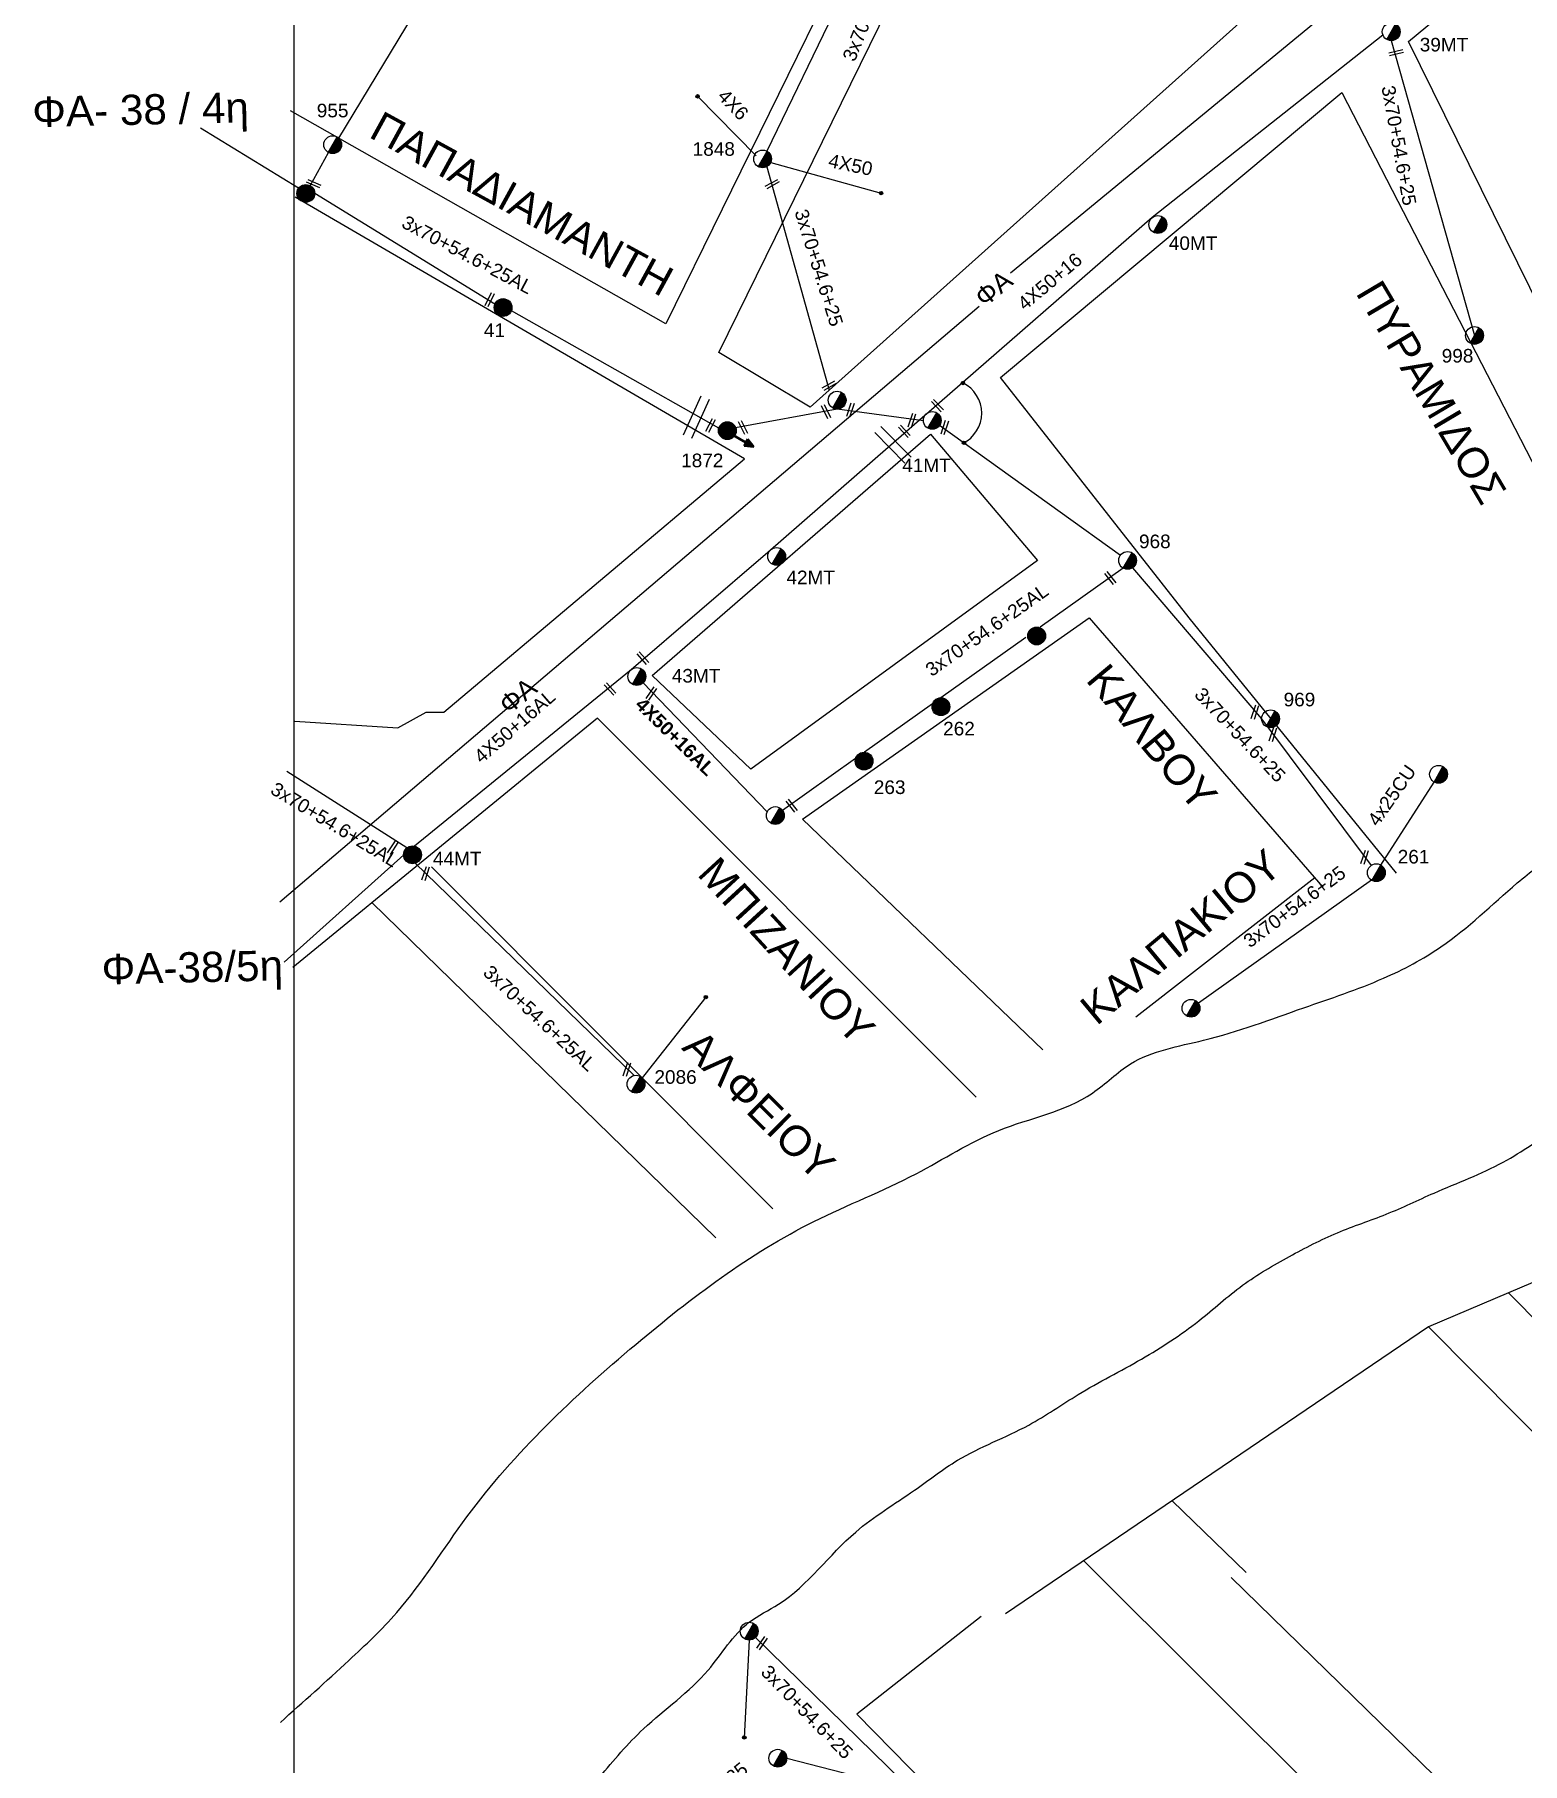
# Model space of a CAD drawing. Header units: millimetres. Extents: x -2449 to 2989, y 8 to 1056.
# Drawn here: x 4.5 to 201.5, y 583 to 811.9 of the extents above; entities that cross this region are included whole.
import ezdxf

# ---------------------------------------------------------------- set-up
doc = ezdxf.new("R2010")
doc.units = ezdxf.units.MM
doc.linetypes.add('DASHED', pattern=[19.05, 12.7, -6.35])
for name, color, linetype in [('Άγνωστα', 7, 'Continuous'), ('Γυμνά εναέρια ΧΤ και ΦΟΠ (3Φ)   4x50+16AL', 7, 'Continuous'), ('Επίτονοι', 7, 'Continuous'), ('Επιγραφές - Σχήματα', 7, 'Continuous'), ('Κάμερα', 7, 'Continuous'), ('Καλώδια ΧΤ   4x25CU', 7, 'DASHED'), ('Μηχανική τομή', 7, 'Continuous'), ('Στύλος Ξύλινος', 7, 'Continuous'), ('Στύλος Ξύλινος @ 1', 7, 'Continuous'), ('Στύλος ΦΜ', 7, 'Continuous'), ('Στύλος ΦΜ @ 1', 7, 'Continuous'), ('Συνδέσεις', 7, 'Continuous'), ('Συνεστραμμένα ΧΤ   3x70+54.6+25 AL', 7, 'SYN_LINE'), ('Τομή', 7, 'Continuous'), ('Υπόβαθρο ΔΕΗ', 7, 'Continuous')]:
    doc.layers.add(name, color=color, linetype=linetype)
doc.styles.add('arial', font='arial.ttf')
doc.styles.get("Standard").update_dxf_attribs({"font": 'arial.ttf'})
doc.linetypes.add('SYN_LINE', pattern='A,0.5,-0.0001,["/\\/\\/\\/",Standard,S=0.1,R=0,X=0,Y=-0.05],-0.25', length=0.7501)

# ---------------------------------------------------------------- blocks, each defined once
blk = doc.blocks.new('ΥΠΑΡΧΩΝ ΤΣΙΜΕΝΤΕΝΙΟΣ ΣΤΥΛΟΣ')
at = {"layer": 'Στύλος ΦΜ'}
blk.add_hatch(color=7, dxfattribs=at).paths.add_polyline_path([(-1.29, -2.28, 0.574793), (2.62, 0, 0.268822), (1.3, 2.27)])
at = {"layer": 'Στύλος ΦΜ', "color": 7}
blk.add_line((-1.29, -2.28), (1.3, 2.27), dxfattribs=at)
blk.add_circle((0, 0), 2.62, dxfattribs=at)
at = {"layer": 'Στύλος ΦΜ', "flags": 4}
for tag, p in [('ΑΡΙΘΜΟΣ', (-4.68, 8.05)), ('ΤΥΠΟΣ', (-4.91, 3.03))]:
    blk.add_attdef(tag, p, '', height=4, dxfattribs=at)
blk = doc.blocks.new('ΥΠΑΡΧΩΝ ΞΥΛΙΝΟΣ ΣΤΥΛΟΣ')
at = {"layer": 'Στύλος Ξύλινος'}
h = blk.add_hatch(color=7, dxfattribs=at)
h.paths.add_polyline_path([(-2.62, 0, 0.270008), (-1.29, -2.28), (1.3, 2.27, 0.576266)])
h.paths.add_polyline_path([(-1.29, -2.28, 0.574793), (2.62, 0, 0.268822), (1.3, 2.27)])
at = {"layer": 'Στύλος Ξύλινος', "color": 7}
blk.add_line((-1.29, -2.28), (1.3, 2.27), dxfattribs=at)
blk.add_circle((0, 0), 2.62, dxfattribs=at)
at = {"layer": 'Στύλος Ξύλινος', "flags": 4}
for tag, p in [('ΑΡΙΘΜΟΣ', (-4.91, 8.6)), ('ΤΥΠΟΣ', (-4.85, 3.39))]:
    blk.add_attdef(tag, p, '', height=4, dxfattribs=at)
blk = doc.blocks.new('ΜΗΧΑΝΙΚΗ ΤΟΜΗ')
at = {"layer": 'Μηχανική τομή', "ltscale": 40}
for p, q in [((-1.89, 0.78), (1.89, 0.78)), ((1.89, 0), (-1.89, 0))]:
    blk.add_line(p, q, dxfattribs=at)
blk = doc.blocks.new('ΤΟΜΗ')
at = {"layer": 'Τομή', "ltscale": 40}
for p, q in [((-5.68, 0), (5.68, 0)), ((5.68, -2.33), (-5.68, -2.33))]:
    blk.add_line(p, q, dxfattribs=at)
blk = doc.blocks.new('_ΣΥΝΔΕΣΗ')
at = {"layer": 'Συνδέσεις', "linetype": 'SYN_LINE', "ltscale": 40}
blk.add_hatch(color=256, dxfattribs=at).paths.add_polyline_path([(0.5, -0.01, 1), (-0.5, -0.01, 1)])
at = {"layer": 'Συνδέσεις'}
blk.add_circle((0, -0.01), 0.5, dxfattribs=at)
blk = doc.blocks.new('ΕΠΙΤΟΝΟΣ')
at = {"layer": 'Επίτονοι', "lineweight": 40, "ltscale": 40}
blk.add_hatch(color=256, dxfattribs=at).paths.add_polyline_path([(-1.13, 6.47), (0, 9.1), (1.13, 6.47)])
for p, q in [((-1.13, 6.47), (0, 9.1)), ((1.13, 6.47), (-1.13, 6.47)), ((-1.13, 6.47), (0, 6.47)), ((0, 9.1), (1.13, 6.47)), ((0, 6.47), (0, 0))]:
    blk.add_line(p, q, dxfattribs=at)

msp = doc.modelspace()

# ---------------------------------------------------------------- linework, layer by layer
at = {"layer": 'Άγνωστα', "color": 173, "linetype": 'SYN_LINE', "ltscale": 20}
msp.add_lwpolyline([(124.32, 760.13), (148.25, 742.93)], dxfattribs=at)
at = {"layer": 'Άγνωστα', "color": 27, "linetype": 'SYN_LINE', "ltscale": 15}
msp.add_lwpolyline([(99.09, 599.28), (98.41, 586.35)], dxfattribs=at)
at = {"layer": 'Γυμνά εναέρια ΧΤ και ΦΟΠ (3Φ)   4x50+16AL', "color": 173, "ltscale": 0.2}
msp.add_lwpolyline([(183.03, 811.81), (152.47, 787.64), (122.58, 761.62)], dxfattribs=at)
at = {"layer": 'Γυμνά εναέρια ΧΤ και ΦΟΠ (3Φ)   4x50+16AL', "color": 6, "ltscale": 0.2}
for points in [[(122.58, 761.62), (122.35, 761.41), (101.57, 743.31), (83.45, 727.76), (53.34, 703.26), (37.52, 689.03)], [(101.48, 708.94), (85.04, 726.02)]]:
    msp.add_lwpolyline(points, dxfattribs=at)
at = {"layer": 'Επιγραφές - Σχήματα', "color": 173, "linetype": 'SYN_LINE', "ltscale": 10}
msp.add_line((92.26, 803.69), (100.01, 795.81), dxfattribs=at)
at = {"layer": 'Επιγραφές - Σχήματα'}
msp.add_lwpolyline([(38.83, 1035.06), (2041.73, 1035.06), (2041.73, 41.17), (38.83, 41.17)], close=True, dxfattribs=at)
at = {"layer": 'Επιγραφές - Σχήματα', "color": 85, "linetype": 'Continuous', "ltscale": 0.2}
for points in [[(313.6, 896.8), (197.26, 832.6), (133.72, 780.28)], [(129.57, 775.84), (36.93, 696.99)]]:
    msp.add_lwpolyline(points, dxfattribs=at)
at = {"layer": 'Επιγραφές - Σχήματα', "linetype": 'Continuous', "ltscale": 0.2}
msp.add_arc((125.44, 761.74), 4.45, 296.1729, 63.8271, dxfattribs=at)
at = {"layer": 'Κάμερα'}
for points in [[(199.64, 645.28), (189.05, 640.76), (133.05, 602.76)], [(155.1, 617.73), (164.91, 608.23)]]:
    msp.add_lwpolyline(points, dxfattribs=at)
at = {"layer": 'Καλώδια ΧΤ   4x25CU', "color": 173, "linetype": 'SYN_LINE', "ltscale": 15}
msp.add_lwpolyline([(182.74, 701.91), (189.81, 712.9)], dxfattribs=at)
at = {"layer": 'Συνεστραμμένα ΧΤ   3x70+54.6+25 AL', "color": 30, "ltscale": 20}
for p, q in [((110.94, 816.02), (101.45, 796.42)), ((101.96, 794.95), (116.56, 790.88))]:
    msp.add_line(p, q, dxfattribs=at)
at = {"layer": 'Συνεστραμμένα ΧΤ   3x70+54.6+25 AL', "color": 133, "ltscale": 20}
for p, q in [((39.43, 791.54), (26.44, 799.48)), ((65.41, 776.15), (41.56, 790.83)), ((95.07, 759.75), (67.6, 775.29))]:
    msp.add_line(p, q, dxfattribs=at)
at = {"layer": 'Συνεστραμμένα ΧΤ   3x70+54.6+25 AL', "color": 6, "ltscale": 15}
for p, q in [((148.63, 741.22), (137.64, 733.41)), ((135.73, 732.05), (124.49, 724.05)), ((113.18, 716.01), (103.52, 709.14))]:
    msp.add_line(p, q, dxfattribs=at)
at = {"layer": 'Συνεστραμμένα ΧΤ   3x70+54.6+25 AL', "color": 6, "ltscale": 10}
msp.add_line((123.38, 723.27), (114.36, 716.85), dxfattribs=at)
at = {"layer": 'Συνεστραμμένα ΧΤ   3x70+54.6+25 AL', "color": 133, "ltscale": 20}
msp.add_lwpolyline([(44.76, 798.13), (63.64, 829.39)], dxfattribs=at)
at = {"layer": 'Συνεστραμμένα ΧΤ   3x70+54.6+25 AL', "color": 173, "linetype": 'SYN_LINE', "ltscale": 20}
for points in [[(184.12, 811.07), (195.15, 772.03)], [(101.43, 794.36), (109.68, 764.77)], [(149.88, 741.28), (166.96, 721.27), (181.45, 701.83)], [(181.52, 699.89), (158.58, 683.62)]]:
    msp.add_lwpolyline(points, dxfattribs=at)
at = {"layer": 'Συνεστραμμένα ΧΤ   3x70+54.6+25 AL', "color": 133, "ltscale": 5}
msp.add_lwpolyline([(40.97, 791.85), (43.37, 796.25)], dxfattribs=at)
at = {"layer": 'Συνεστραμμένα ΧΤ   3x70+54.6+25 AL', "color": 173, "linetype": 'SYN_LINE', "ltscale": 15}
msp.add_lwpolyline([(97.29, 759.85), (110.74, 762.29), (122.16, 760.78)], dxfattribs=at)
at = {"layer": 'Συνεστραμμένα ΧΤ   3x70+54.6+25 AL', "color": 6, "linetype": 'SYN_LINE', "ltscale": 20}
for points in [[(53.77, 704.18), (37.85, 714.28)], [(83.88, 674.05), (54.86, 702.14)]]:
    msp.add_lwpolyline(points, dxfattribs=at)
at = {"layer": 'Συνεστραμμένα ΧΤ   3x70+54.6+25 AL', "color": 6, "linetype": 'SYN_LINE', "ltscale": 15}
msp.add_lwpolyline([(93.35, 684.43), (84.62, 673.34), (84.45, 673.5)], dxfattribs=at)
at = {"layer": 'Συνεστραμμένα ΧΤ   3x70+54.6+25 AL', "color": 27, "linetype": 'SYN_LINE', "ltscale": 20}
for points in [[(99.94, 599.64), (119.34, 580.65)], [(104.06, 583.64), (119.01, 579.82)]]:
    msp.add_lwpolyline(points, dxfattribs=at)
at = {"layer": 'Υπόβαθρο ΔΕΗ'}
msp.add_line((174.02, 700.21), (150.28, 681.77), dxfattribs=at)
for points in [[(41.3, 968.25), (140.29, 879.91), (88.04, 773.55), (38.37, 801.76)], [(146.34, 874.11), (187.96, 834.85), (107.17, 762.52), (95.09, 769.75), (146.34, 874.11)], [(228.23, 726.2), (186.42, 810.97), (201.23, 823.27), (245.28, 731.4), (402.94, 762.66), (410.63, 726.48)], [(184.84, 700.82), (157.38, 734.62), (132.38, 766.48), (177.57, 804.18), (219.75, 722.4)], [(38.91, 720.95), (52.58, 720.09), (56.31, 722.15), (58.65, 722.15), (98.47, 755.71), (38.97, 790.32)], [(86.24, 726.99), (123.11, 758.94), (137.29, 742.25), (99.33, 714.58), (86.24, 726.99)], [(137.99, 677.42), (106.15, 708), (144.1, 734.65), (175.08, 698.98)], [(129.15, 671.15), (79.01, 721.35), (38.65, 688.35)], [(102.22, 656.37), (57.04, 701.67)], [(94.66, 652.56), (49.14, 696.93)], [(199.64, 645.28), (269.08, 575.19), (340.49, 643.9), (302.78, 689.05), (199.64, 645.28)], [(162.91, 607.58), (233.03, 539.22), (261.1, 568.2), (189.05, 640.76)], [(129.83, 602.42), (113.37, 589.46), (197.45, 503.82), (201.26, 507.92), (158.07, 551.74), (163.25, 556.39), (206.91, 513.21), (223.65, 529.75), (143.41, 609.79)]]:
    msp.add_lwpolyline(points, dxfattribs=at)
for points in [[(37.01, 588.39), (46.08, 596.59), (52.41, 602.92), (61.72, 615.6), (84.07, 638.43), (107.67, 654.71), (121.2, 661.03), (132.14, 666.76), (144.55, 671.72), (149.6, 675.58), (159.28, 678.71), (172.55, 683), (183.1, 686.92), (190.71, 691.08), (200.82, 699.53), (206.14, 703.75), (216.74, 710.62), (229.85, 717.24), (242.1, 721.71), (253.49, 723.6), (266.6, 725.39), (286.76, 728.64), (308.51, 732.99), (318.61, 736.05), (332.47, 739.61), (342.38, 741.26), (351.56, 743.52), (364.31, 747.51), (371.9, 750.69), (381.1, 752.41), (388.08, 754.36), (393.53, 756.38), (399.16, 758.4), (403.85, 758.4), (403.71, 758.44)], [(38.45, 522.57), (43.84, 531.68), (54.2, 546.87), (64.98, 562.74), (79.29, 581.13), (85.11, 587.53), (93.66, 595.31), (99.09, 601.64), (102.99, 604.05), (113.2, 613.59), (120.97, 619.12), (126.7, 623.09), (136.12, 627.76), (142.67, 631.79), (151.06, 636.5), (158.64, 641.56), (164.44, 646.26), (170.64, 650.07), (176.99, 653.22), (183.47, 655.68), (189.81, 658.48), (198.96, 662.57), (206.19, 667.28), (210.49, 670.21), (216.49, 673.97), (223.93, 678.68), (230.07, 682.02), (234.5, 684.06), (239.69, 687.14), (246.06, 689.95), (252.51, 693.01), (260.26, 696.68), (265.32, 698.77), (270.6, 700.77), (279.37, 704.1), (287.88, 707.61), (299.66, 712.66), (305.75, 715.84), (310.16, 718.26), (317.1, 721.22), (321.73, 723.05), (328.95, 724.67), (334.01, 725.75), (340.95, 727.85), (350.11, 730.49), (356.13, 732.37), (363.57, 734.04), (372.61, 735.87), (380.03, 736.89), (386.78, 738.11), (391.43, 739.25), (398.01, 741.7), (404.01, 743.78), (406.65, 745.21)]]:
    msp.add_spline(points, degree=3, dxfattribs=at)

# ---------------------------------------------------------------- block references
at = {"layer": 'Επίτονοι', "xscale": 0.4499999999998051, "yscale": 0.4499999999998051, "zscale": 0.4499999999998051, "rotation": 240.0557591499987}
msp.add_blockref('ΕΠΙΤΟΝΟΣ', (96.15, 759.31), dxfattribs=at)
at = {"layer": 'Μηχανική τομή'}
for p, xscale, yscale, zscale, rotation in [((184.83, 809.27), 0.4999999999999885, 0.4999999999999885, 0.4999999999999885, 13.43637806214358), ((41.51, 792.3), 0.4999999999999995, 0.4999999999999995, 0.4999999999999995, 156.0243736840307), ((102.06, 792.25), 0.4999999999999997, 0.4999999999999997, 0.4999999999999997, 208.3735654718758), ((64.89, 776.68), 0.5000000000000003, 0.5000000000000003, 0.5000000000000003, 63.06724434373105), ((109.79, 765.22), 0.4999999999999997, 0.4999999999999997, 0.4999999999999997, 29.35251606064042), ((109.43, 762.02), 0.4999999999999792, 0.4999999999999792, 0.4999999999999792, 116.8088349953665), ((112.69, 762.1), 0.500000000000005, 0.500000000000005, 0.500000000000005, 71.8133335718219), ((123.88, 762.6), 0.5000000000000727, 0.5000000000000727, 0.5000000000000727, 313.390901941304), ((94.15, 760.03), 0.5000000000000003, 0.5000000000000003, 0.5000000000000003, 63.06724434373105), ((98.45, 759.94), 0.4999999999999792, 0.4999999999999792, 0.4999999999999792, 116.8088349953665), ((119.78, 759.47), 0.5000000000000084, 0.5000000000000084, 0.5000000000000084, 133.1988833028622), ((120.83, 760.7), 0.500000000000005, 0.500000000000005, 0.500000000000005, 71.8133335718219), ((125.18, 759.78), 0.500000000000005, 0.500000000000005, 0.500000000000005, 71.8133335718219), ((147.07, 740.02), 0.4999999999999992, 0.4999999999999992, 0.4999999999999992, 128.9263901483598), ((85.17, 729.43), 0.4999999999999999, 0.4999999999999999, 0.4999999999999999, 132.2775042146845), ((80.82, 725.35), 0.4999999999999999, 0.4999999999999999, 0.4999999999999999, 132.2775042146845), ((86.3, 724.51), 0.5000000000000002, 0.5000000000000002, 0.5000000000000002, 56.39165911160571), ((166.25, 722.09), 0.500000000000005, 0.500000000000005, 0.500000000000005, 71.8133335718219), ((168.64, 719.13), 0.500000000000005, 0.500000000000005, 0.500000000000005, 71.8133335718219), ((104.87, 709.88), 0.4999999999999992, 0.4999999999999992, 0.4999999999999992, 128.9263901483598), ((52.06, 704.1), 0.5000000000000002, 0.5000000000000002, 0.5000000000000002, 56.39165911160571), ((180.77, 702.87), 0.500000000000005, 0.500000000000005, 0.500000000000005, 71.8133335718219), ((56.43, 700.71), 0.500000000000005, 0.500000000000005, 0.500000000000005, 71.8133335718219), ((83.08, 674.79), 0.500000000000005, 0.500000000000005, 0.500000000000005, 71.8133335718219), ((100.96, 598.77), 0.4999999999999986, 0.4999999999999986, 0.4999999999999986, 56.39165911160525)]:
    msp.add_blockref('ΜΗΧΑΝΙΚΗ ΤΟΜΗ', p, dxfattribs=dict(at, xscale=xscale, yscale=yscale, zscale=zscale, rotation=rotation))
at = {"layer": 'Στύλος Ξύλινος @ 1', "ltscale": 40, "xscale": 0.4499999999998181, "yscale": 0.4499999999998181, "zscale": 0.4499999999998181}
for p in [(40.38, 790.83), (137.17, 732.24)]:
    msp.add_blockref('ΥΠΑΡΧΩΝ ΞΥΛΙΝΟΣ ΣΤΥΛΟΣ', p, dxfattribs=at)
at = {"layer": 'Στύλος Ξύλινος @ 1', "ltscale": 40}
ref = msp.add_blockref('ΥΠΑΡΧΩΝ ΞΥΛΙΝΟΣ ΣΤΥΛΟΣ', (66.5, 775.72), dxfattribs=dict(at, xscale=0.4499999999998181, yscale=0.4499999999998181, zscale=0.4499999999998181))
ref.add_attrib('ΤΥΠΟΣ', '41', (63.96, 771.82), dxfattribs={"layer": 'Στύλος Ξύλινος', "height": 1.8, "flags": 4})
ref = msp.add_blockref('ΥΠΑΡΧΩΝ ΞΥΛΙΝΟΣ ΣΤΥΛΟΣ', (96.2, 759.42), dxfattribs=dict(at, xscale=0.4499999999998181, yscale=0.4499999999998181, zscale=0.4499999999998181))
ref.add_attrib('ΤΥΠΟΣ', '1872', (90.08, 754.58), dxfattribs={"layer": 'Στύλος Ξύλινος', "height": 1.8, "flags": 4})
ref = msp.add_blockref('ΥΠΑΡΧΩΝ ΞΥΛΙΝΟΣ ΣΤΥΛΟΣ', (124.49, 722.87), dxfattribs=dict(at, xscale=0.4499999999998181, yscale=0.4499999999998181, zscale=0.4499999999998181))
ref.add_attrib('ΤΥΠΟΣ', '262', (124.78, 719.07), dxfattribs={"layer": 'Στύλος Ξύλινος', "height": 1.8, "flags": 4})
ref = msp.add_blockref('ΥΠΑΡΧΩΝ ΞΥΛΙΝΟΣ ΣΤΥΛΟΣ', (114.31, 715.67), dxfattribs=dict(at, xscale=0.4499999999998181, yscale=0.4499999999998181, zscale=0.4499999999998181))
ref.add_attrib('ΤΥΠΟΣ', '263', (115.6, 711.31), dxfattribs={"layer": 'Στύλος Ξύλινος', "height": 1.8, "flags": 4})
ref = msp.add_blockref('ΥΠΑΡΧΩΝ ΞΥΛΙΝΟΣ ΣΤΥΛΟΣ', (54.51, 703.26), dxfattribs=dict(at, xscale=0.4499999999998181, yscale=0.4499999999998181, zscale=0.4499999999998181))
ref.add_attrib('ΤΥΠΟΣ', '44ΜΤ', (57.22, 701.87), dxfattribs={"layer": 'Στύλος Ξύλινος', "height": 1.8, "flags": 4})
at = {"layer": 'Στύλος ΦΜ @ 1', "ltscale": 40}
ref = msp.add_blockref('ΥΠΑΡΧΩΝ ΤΣΙΜΕΝΤΕΝΙΟΣ ΣΤΥΛΟΣ', (184.12, 812.24), dxfattribs=dict(at, xscale=0.4499999999998181, yscale=0.4499999999998181, zscale=0.4499999999998181))
ref.add_attrib('ΤΥΠΟΣ', '39ΜΤ', (187.9, 809.63), dxfattribs={"layer": 'Στύλος ΦΜ', "height": 1.8, "flags": 4})
ref = msp.add_blockref('ΥΠΑΡΧΩΝ ΤΣΙΜΕΝΤΕΝΙΟΣ ΣΤΥΛΟΣ', (43.94, 797.29), dxfattribs=dict(at, xscale=0.4499999999998181, yscale=0.4499999999998181, zscale=0.4499999999998181))
ref.add_attrib('ΤΥΠΟΣ', '955', (41.83, 800.91), dxfattribs={"layer": 'Στύλος ΦΜ', "height": 1.8, "flags": 4})
ref = msp.add_blockref('ΥΠΑΡΧΩΝ ΤΣΙΜΕΝΤΕΝΙΟΣ ΣΤΥΛΟΣ', (100.87, 795.4), dxfattribs=dict(at, xscale=0.4499999999998181, yscale=0.4499999999998181, zscale=0.4499999999998181))
ref.add_attrib('ΤΥΠΟΣ', '1848', (91.61, 795.82), dxfattribs={"layer": 'Στύλος ΦΜ', "height": 1.8, "flags": 4})
ref = msp.add_blockref('ΥΠΑΡΧΩΝ ΤΣΙΜΕΝΤΕΝΙΟΣ ΣΤΥΛΟΣ', (153.21, 786.72), dxfattribs=dict(at, xscale=0.4499999999998181, yscale=0.4499999999998181, zscale=0.4499999999998181))
ref.add_attrib('ΤΥΠΟΣ', '40ΜΤ', (154.67, 783.35), dxfattribs={"layer": 'Στύλος ΦΜ', "height": 1.8, "flags": 4})
ref = msp.add_blockref('ΥΠΑΡΧΩΝ ΤΣΙΜΕΝΤΕΝΙΟΣ ΣΤΥΛΟΣ', (195.15, 772.03), dxfattribs=dict(at, xscale=0.4499999999998181, yscale=0.4499999999998181, zscale=0.4499999999998181))
ref.add_attrib('ΑΡΙΘΜΟΣ', '998', (190.81, 768.44), dxfattribs={"layer": 'Στύλος ΦΜ', "height": 1.8, "flags": 4})
at = {"layer": 'Στύλος ΦΜ @ 1', "ltscale": 40, "xscale": 0.4499999999998181, "yscale": 0.4499999999998181, "zscale": 0.4499999999998181}
for p in [(110.74, 763.46), (190.39, 713.92), (102.56, 708.46), (157.61, 682.94), (99.09, 600.46)]:
    msp.add_blockref('ΥΠΑΡΧΩΝ ΤΣΙΜΕΝΤΕΝΙΟΣ ΣΤΥΛΟΣ', p, dxfattribs=at)
at = {"layer": 'Στύλος ΦΜ @ 1', "ltscale": 40}
ref = msp.add_blockref('ΥΠΑΡΧΩΝ ΤΣΙΜΕΝΤΕΝΙΟΣ ΣΤΥΛΟΣ', (123.34, 760.78), dxfattribs=dict(at, xscale=0.4499999999998181, yscale=0.4499999999998181, zscale=0.4499999999998181))
ref.add_attrib('ΤΥΠΟΣ', '41ΜΤ', (119.36, 753.93), dxfattribs={"layer": 'Στύλος ΦΜ', "height": 1.8, "flags": 4})
ref = msp.add_blockref('ΥΠΑΡΧΩΝ ΤΣΙΜΕΝΤΕΝΙΟΣ ΣΤΥΛΟΣ', (149.21, 742.24), dxfattribs=dict(at, xscale=0.4499999999998181, yscale=0.4499999999998181, zscale=0.4499999999998181))
ref.add_attrib('ΤΥΠΟΣ', '968', (150.72, 743.86), dxfattribs={"layer": 'Στύλος ΦΜ', "height": 1.8, "flags": 4})
ref = msp.add_blockref('ΥΠΑΡΧΩΝ ΤΣΙΜΕΝΤΕΝΙΟΣ ΣΤΥΛΟΣ', (102.73, 742.77), dxfattribs=dict(at, xscale=0.4499999999998181, yscale=0.4499999999998181, zscale=0.4499999999998181))
ref.add_attrib('ΤΥΠΟΣ', '42ΜΤ', (104.03, 739.09), dxfattribs={"layer": 'Στύλος ΦΜ', "height": 1.8, "flags": 4})
ref = msp.add_blockref('ΥΠΑΡΧΩΝ ΤΣΙΜΕΝΤΕΝΙΟΣ ΣΤΥΛΟΣ', (84.22, 726.87), dxfattribs=dict(at, xscale=0.4499999999998181, yscale=0.4499999999998181, zscale=0.4499999999998181))
ref.add_attrib('ΤΥΠΟΣ', '43ΜΤ', (88.85, 726.07), dxfattribs={"layer": 'Στύλος ΦΜ', "height": 1.8, "flags": 4})
ref = msp.add_blockref('ΥΠΑΡΧΩΝ ΤΣΙΜΕΝΤΕΝΙΟΣ ΣΤΥΛΟΣ', (168.14, 721.27), dxfattribs=dict(at, xscale=0.4499999999998181, yscale=0.4499999999998181, zscale=0.4499999999998181))
ref.add_attrib('ΤΥΠΟΣ', '969', (169.87, 722.92), dxfattribs={"layer": 'Στύλος ΦΜ', "height": 1.8, "flags": 4})
ref = msp.add_blockref('ΥΠΑΡΧΩΝ ΤΣΙΜΕΝΤΕΝΙΟΣ ΣΤΥΛΟΣ', (182.15, 700.89), dxfattribs=dict(at, xscale=0.4499999999998181, yscale=0.4499999999998181, zscale=0.4499999999998181))
ref.add_attrib('ΤΥΠΟΣ', '261', (184.98, 702.11), dxfattribs={"layer": 'Στύλος ΦΜ', "height": 1.8, "flags": 4})
ref = msp.add_blockref('ΥΠΑΡΧΩΝ ΤΣΙΜΕΝΤΕΝΙΟΣ ΣΤΥΛΟΣ', (84.11, 672.89), dxfattribs=dict(at, xscale=0.4499999999998181, yscale=0.4499999999998181, zscale=0.4499999999998181))
ref.add_attrib('ΤΥΠΟΣ', '2086', (86.55, 672.94), dxfattribs={"layer": 'Στύλος ΦΜ', "height": 1.8, "flags": 4})
ref = msp.add_blockref('ΥΠΑΡΧΩΝ ΤΣΙΜΕΝΤΕΝΙΟΣ ΣΤΥΛΟΣ', (102.89, 583.64), dxfattribs=dict(at, xscale=0.4499999999998181, yscale=0.4499999999998181, zscale=0.4499999999998181))
ref.add_attrib('ΤΥΠΟΣ', '2021', (102.07, 577.9), dxfattribs={"layer": 'Στύλος ΦΜ', "height": 1.8, "flags": 4})
at = {"layer": 'Συνδέσεις', "xscale": 0.4500000000000455, "yscale": 0.4500000000000455, "zscale": 0.4500000000000455}
for p in [(92.26, 803.69), (116.56, 790.88), (127.4, 765.73), (127.54, 757.82), (93.35, 684.43), (98.45, 586.4)]:
    msp.add_blockref('_ΣΥΝΔΕΣΗ', p, dxfattribs=at)
at = {"layer": 'Τομή'}
for p, xscale, yscale, zscale, rotation in [((91.55, 761.45), 0.4999999999999986, 0.4999999999999986, 0.4999999999999986, 65.76886123123985), ((117.71, 757.14), 0.5000000000000012, 0.5000000000000012, 0.5000000000000012, 134.5152466421551)]:
    msp.add_blockref('ΤΟΜΗ', p, dxfattribs=dict(at, xscale=xscale, yscale=yscale, zscale=zscale, rotation=rotation))

# ---------------------------------------------------------------- texts
at = {"layer": 'Άγνωστα', "linetype": 'SYN_LINE', "ltscale": 20, "char_height": 1.8, "width": 69.1904, "attachment_point": 1, "style": 'arial'}
for s, insert, rotation in [('\\A1;4X6', (96.08, 804.83), 313.8352), ('\\A1;4X50', (109.83, 796.11), 348.2377), ('\\pt7.2;4X50+16', (134.44, 776.62), 39.9471)]:
    msp.add_mtext(s, dxfattribs=dict(at, insert=insert, rotation=rotation))
at = {"layer": 'Γυμνά εναέρια ΧΤ και ΦΟΠ (3Φ)   4x50+16AL', "ltscale": 40, "char_height": 1.8, "width": 69.1904, "attachment_point": 1, "style": 'arial'}
for s, insert, rotation in [('\\A1;4X50+16AL', (62.46, 716.62), 41.0281), ('\\A1;{\\fArial|b1|i0|c0|p34;4X50+16AL}', (85.12, 724.27), 315.5816)]:
    msp.add_mtext(s, dxfattribs=dict(at, insert=insert, rotation=rotation))
at = {"layer": 'Επιγραφές - Σχήματα', "char_height": 4, "width": 157.7424, "attachment_point": 1}
for s, insert, rotation in [('ΦΑ- 38 / 4η', (4.11, 803.62), 1.2511), ('ΠΑΠΑΔΙΑΜΑΝΤΗ', (50.49, 801.87), 331.3426), ('ΠΥΡΑΜΙΔΟΣ', (182.78, 779.71), 300.6313), ('ΚΑΛΒΟΥ', (146.64, 728.92), 309.7802), ('ΜΠΙΖΑΝΙΟΥ', (95.02, 703.33), 312.6171), ('ΚΑΛΠΑΚΙΟΥ', (142.55, 683.61), 39.7802), ('ΦΑ-38/5η', (13.29, 690.11), 1.2511), ('ΑΛΦΕΙΟΥ', (92.84, 680.44), 315.3068)]:
    msp.add_mtext(s, dxfattribs=dict(at, insert=insert, rotation=rotation))
at = {"layer": 'Επιγραφές - Σχήματα', "color": 85, "linetype": 'Continuous', "ltscale": 0.2, "char_height": 2.5, "width": 10.3327, "attachment_point": 1, "rotation": 39.1347}
for insert in [(128.68, 777.61), (65.68, 723.67)]:
    msp.add_mtext('ΦΑ', dxfattribs=dict(at, insert=insert))
at = {"layer": 'Καλώδια ΧΤ   4x25CU', "ltscale": 40, "insert": (180.86, 707.92), "char_height": 1.8, "width": 7.7399, "attachment_point": 1, "rotation": 55.1742, "style": 'arial'}
msp.add_mtext('4x25CU', dxfattribs=at)
at = {"layer": 'Συνεστραμμένα ΧΤ   3x70+54.6+25 AL', "style": 'arial'}
for rotation, p in [(67.8234, (113.06, 808.17)), (331.9696, (52.91, 786.43)), (35.1389, (123.26, 726.78)), (328.7279, (35.55, 711.47)), (317.0962, (63.72, 687.5))]:
    msp.add_text('3x70+54.6+25AL', height=1.8, rotation=rotation, dxfattribs=at).set_placement(p)
at = {"layer": 'Συνεστραμμένα ΧΤ   3x70+54.6+25 AL', "linetype": 'SYN_LINE', "ltscale": 20, "char_height": 1.8, "width": 69.1904, "attachment_point": 1, "style": 'arial'}
for insert, rotation in [((184.59, 805.25), 280.3862), ((106.8, 788.94), 287.338), ((159.24, 725.61), 313.4359), ((164.33, 692.3), 36.8056), ((101.8, 596.16), 314.1475), ((85.51, 573.09), 39.2549)]:
    msp.add_mtext('3x70+54.6+25', dxfattribs=dict(at, insert=insert, rotation=rotation))

doc.saveas('drawing.dxf')
